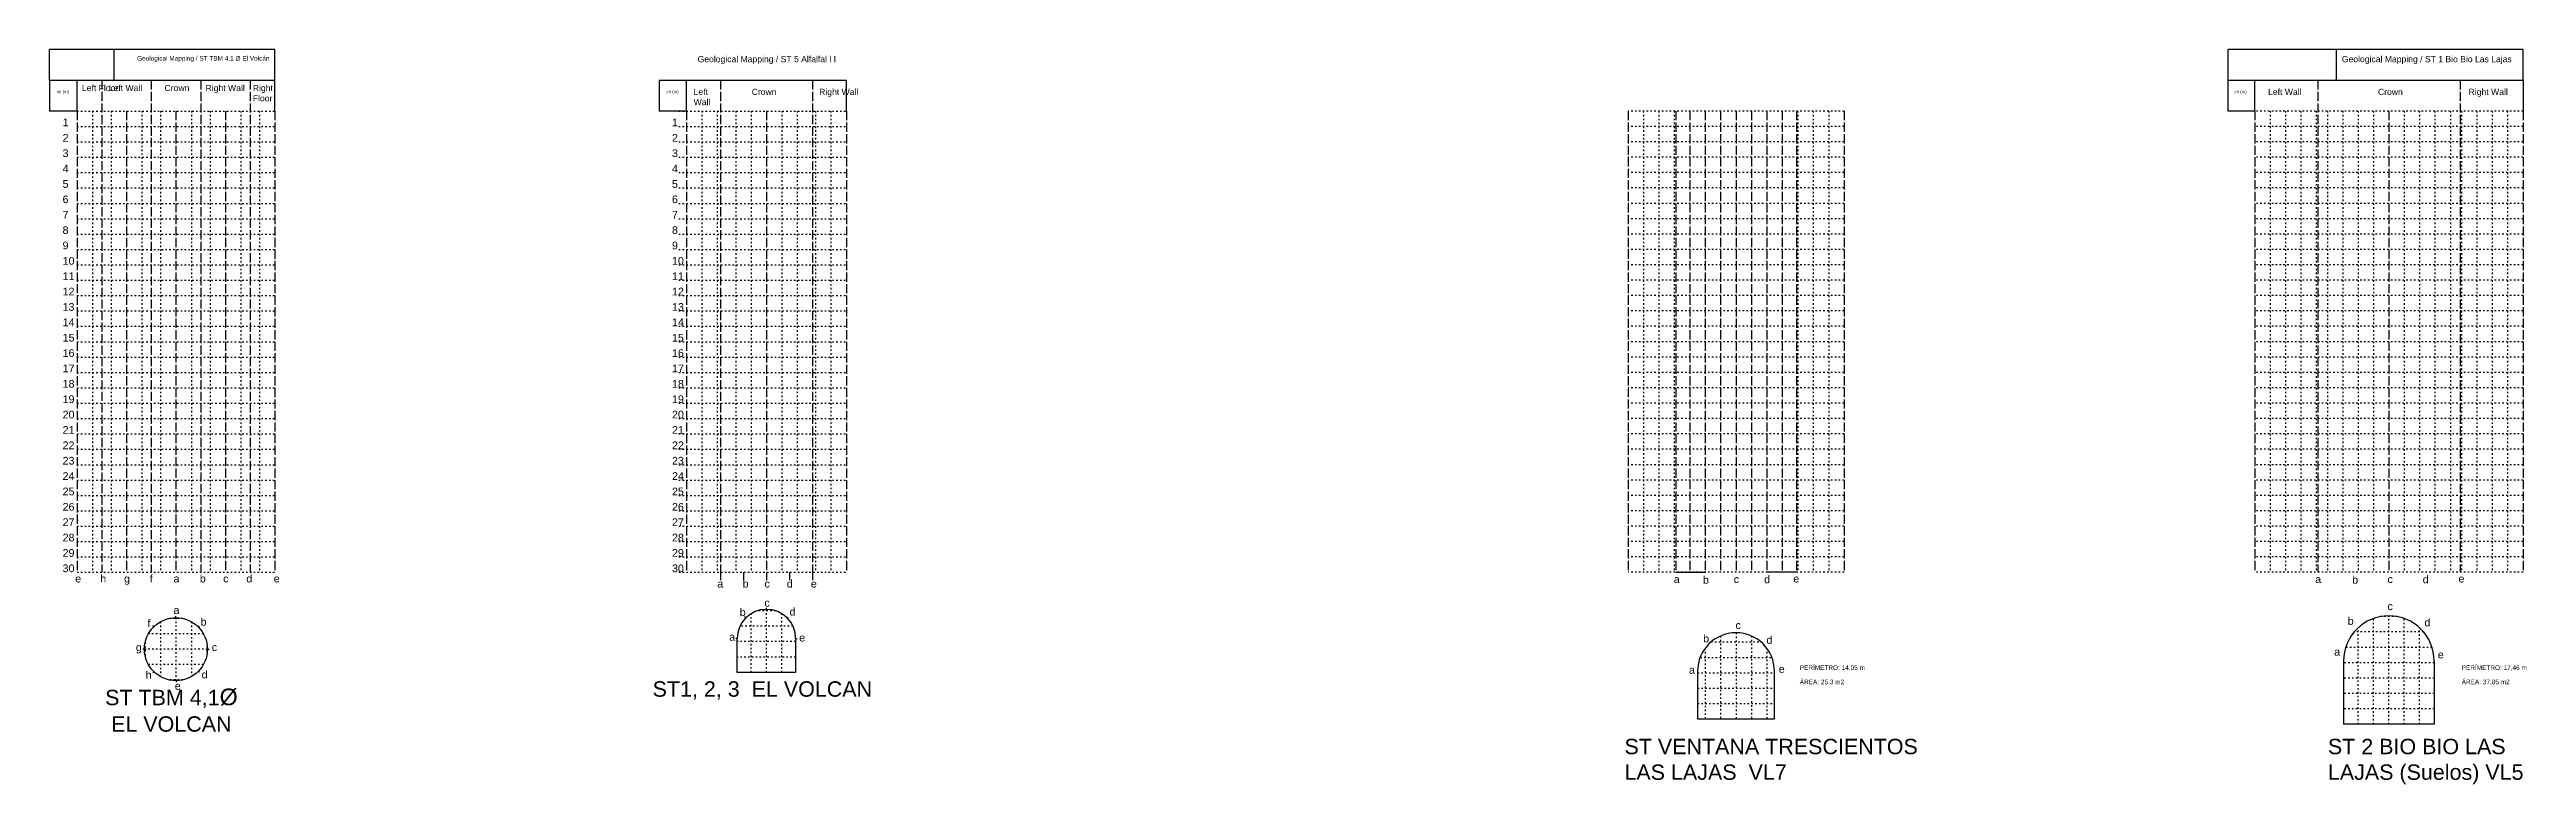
# Model space of a CAD drawing. Header units: millimetres. Extents: x 1328 to 4007, y 1259 to 3007.
# Drawn here: x 1327.8 to 1489, y 1459.3 to 1507.1 of the extents above; entities that cross this region are included whole.
import ezdxf

# ---------------------------------------------------------------- set-up
doc = ezdxf.new("R2010")
doc.units = ezdxf.units.MM
doc.linetypes.add('ACAD_ISO02W100', pattern=[15, 12, -3])
doc.linetypes.add('ACAD_ISO07W100', pattern=[3, 0, -3])
doc.styles.get("Standard").update_dxf_attribs({"font": 'arial.ttf'})

msp = doc.modelspace()

# ---------------------------------------------------------------- linework, layer by layer
at = {"ltscale": 0.5}
for p, q in [((1342.42, 1507.14), (1327.75, 1507.14)), ((1327.75, 1505.14), (1327.75, 1507.14)), ((1331.94, 1507.14), (1331.94, 1505.14)), ((1342.42, 1505.14), (1342.42, 1507.14)), ((1488.73, 1507.14), (1469.54, 1507.14)), ((1469.54, 1503.14), (1469.54, 1507.14)), ((1476.58, 1505.14), (1476.58, 1507.14)), ((1488.73, 1505.14), (1488.73, 1507.14)), ((1329.54, 1505.14), (1327.75, 1505.14)), ((1327.75, 1505.14), (1327.75, 1503.14)), ((1342.42, 1505.14), (1329.54, 1505.14)), ((1329.54, 1503.14), (1329.54, 1505.14)), ((1342.42, 1503.14), (1342.42, 1505.14)), ((1369.21, 1505.14), (1367.42, 1505.14)), ((1367.42, 1505.14), (1367.42, 1503.14)), ((1379.61, 1505.14), (1369.21, 1505.14)), ((1369.21, 1503.14), (1369.21, 1505.14)), ((1379.61, 1503.14), (1379.61, 1505.14)), ((1488.73, 1505.14), (1469.54, 1505.14)), ((1471.27, 1503.14), (1471.27, 1505.14)), ((1488.73, 1505.14), (1488.73, 1503.14)), ((1329.54, 1503.14), (1327.75, 1503.14)), ((1369.21, 1503.14), (1367.42, 1503.14)), ((1471.27, 1503.14), (1469.54, 1503.14)), ((1371.41, 1473.14), (1371.41, 1472.64)), ((1372.91, 1473.14), (1372.91, 1472.64)), ((1374.41, 1473.14), (1374.41, 1472.64)), ((1375.91, 1473.14), (1375.91, 1472.64)), ((1377.41, 1473.14), (1377.41, 1472.64)), ((1433.59, 1473.14), (1435.54, 1473.14)), ((1441.44, 1473.14), (1439.49, 1473.14)), ((1335.98, 1470.19), (1335.98, 1470.29)), ((1373.06, 1470.17), (1372.99, 1470.24)), ((1374.41, 1470.73), (1374.41, 1470.83)), ((1375.76, 1470.16), (1375.83, 1470.23)), ((1334.54, 1469.6), (1334.47, 1469.67)), ((1337.44, 1469.58), (1337.51, 1469.65)), ((1372.51, 1468.83), (1372.41, 1468.83)), ((1372.51, 1466.63), (1372.51, 1468.83)), ((1376.31, 1468.83), (1376.31, 1466.63)), ((1376.31, 1468.83), (1376.41, 1468.83)), ((1333.93, 1468.14), (1333.83, 1468.14)), ((1338.03, 1468.15), (1338.13, 1468.15)), ((1477.05, 1467.36), (1477.05, 1463.26)), ((1482.95, 1467.36), (1482.95, 1463.26)), ((1334.54, 1466.68), (1334.47, 1466.61)), ((1335.99, 1466.09), (1335.99, 1465.99)), ((1337.44, 1466.71), (1337.52, 1466.64)), ((1376.31, 1466.63), (1372.51, 1466.63)), ((1435.01, 1466.71), (1435.01, 1463.61)), ((1440.01, 1463.61), (1440.01, 1466.71)), ((1435.01, 1463.61), (1440.01, 1463.61)), ((1482.95, 1463.26), (1477.05, 1463.26))]:
    msp.add_line(p, q, dxfattribs=at)
at = {"linetype": 'ACAD_ISO07W100', "ltscale": 0.05}
for p, q in [((1444.54, 1503.14), (1430.49, 1503.14)), ((1488.73, 1503.14), (1471.27, 1503.14)), ((1444.54, 1502.14), (1430.49, 1502.14)), ((1444.54, 1501.14), (1430.49, 1501.14)), ((1488.73, 1502.14), (1471.27, 1502.14)), ((1488.73, 1501.14), (1471.27, 1501.14)), ((1444.54, 1500.14), (1430.49, 1500.14)), ((1488.73, 1500.14), (1471.27, 1500.14)), ((1444.54, 1499.14), (1430.49, 1499.14)), ((1444.54, 1498.14), (1430.49, 1498.14)), ((1488.73, 1499.14), (1471.27, 1499.14)), ((1488.73, 1498.14), (1471.27, 1498.14)), ((1444.54, 1497.14), (1430.49, 1497.14)), ((1444.54, 1496.14), (1430.49, 1496.14)), ((1488.73, 1497.14), (1471.27, 1497.14)), ((1488.73, 1496.14), (1471.27, 1496.14)), ((1444.54, 1495.14), (1430.49, 1495.14)), ((1488.73, 1495.14), (1471.27, 1495.14)), ((1444.54, 1494.14), (1430.49, 1494.14)), ((1444.54, 1493.14), (1430.49, 1493.14)), ((1488.73, 1494.14), (1471.27, 1494.14)), ((1488.73, 1493.14), (1471.27, 1493.14)), ((1444.54, 1492.14), (1430.49, 1492.14)), ((1444.54, 1491.14), (1430.49, 1491.14)), ((1488.73, 1492.14), (1471.27, 1492.14)), ((1488.73, 1491.14), (1471.27, 1491.14)), ((1444.54, 1490.14), (1430.49, 1490.14)), ((1488.73, 1490.14), (1471.27, 1490.14)), ((1444.54, 1489.14), (1430.49, 1489.14)), ((1444.54, 1488.14), (1430.49, 1488.14)), ((1488.73, 1489.14), (1471.27, 1489.14)), ((1488.73, 1488.14), (1471.27, 1488.14)), ((1444.54, 1487.14), (1430.49, 1487.14)), ((1488.73, 1487.14), (1471.27, 1487.14)), ((1444.54, 1486.14), (1430.49, 1486.14)), ((1444.54, 1485.14), (1430.49, 1485.14)), ((1488.73, 1486.14), (1471.27, 1486.14)), ((1488.73, 1485.14), (1471.27, 1485.14)), ((1444.54, 1484.14), (1430.49, 1484.14)), ((1444.54, 1483.14), (1430.49, 1483.14)), ((1488.73, 1484.14), (1471.27, 1484.14)), ((1488.73, 1483.14), (1471.27, 1483.14)), ((1444.54, 1482.14), (1430.49, 1482.14)), ((1488.73, 1482.14), (1471.27, 1482.14)), ((1444.54, 1481.14), (1430.49, 1481.14)), ((1444.54, 1480.14), (1430.49, 1480.14)), ((1488.73, 1481.14), (1471.27, 1481.14)), ((1488.73, 1480.14), (1471.27, 1480.14)), ((1444.54, 1479.14), (1430.49, 1479.14)), ((1488.73, 1479.14), (1471.27, 1479.14)), ((1444.54, 1478.14), (1430.49, 1478.14)), ((1444.54, 1477.14), (1430.49, 1477.14)), ((1488.73, 1478.14), (1471.27, 1478.14)), ((1488.73, 1477.14), (1471.27, 1477.14)), ((1444.54, 1476.14), (1430.49, 1476.14)), ((1444.54, 1475.14), (1430.49, 1475.14)), ((1488.73, 1476.14), (1471.27, 1476.14)), ((1488.73, 1475.14), (1471.27, 1475.14)), ((1444.54, 1474.14), (1430.49, 1474.14)), ((1488.73, 1474.14), (1471.27, 1474.14)), ((1444.54, 1473.14), (1430.49, 1473.14)), ((1488.73, 1473.14), (1471.27, 1473.14)), ((1335.98, 1470.19), (1335.98, 1466.09)), ((1373.41, 1466.63), (1373.41, 1470.44)), ((1375.01, 1470.63), (1373.8, 1470.63)), ((1374.41, 1466.63), (1374.41, 1470.73)), ((1375.41, 1466.63), (1375.41, 1470.44)), ((1480.54, 1470.26), (1479.46, 1470.26)), ((1480, 1463.26), (1480, 1470.31)), ((1333.98, 1468.59), (1333.98, 1467.69)), ((1337.77, 1469.14), (1334.19, 1469.14)), ((1334.98, 1469.93), (1334.98, 1466.35)), ((1336.43, 1470.14), (1335.53, 1470.14)), ((1336.98, 1469.93), (1336.98, 1466.35)), ((1337.98, 1468.59), (1337.98, 1467.69)), ((1376.31, 1468.63), (1372.51, 1468.63)), ((1376.13, 1469.63), (1372.68, 1469.63)), ((1435.89, 1468.61), (1439.14, 1468.61)), ((1436.51, 1469), (1436.51, 1463.61)), ((1437.51, 1469.21), (1437.51, 1463.61)), ((1438.51, 1469), (1438.51, 1463.61)), ((1482.26, 1469.26), (1477.75, 1469.26)), ((1478, 1463.26), (1478, 1469.53)), ((1479, 1463.26), (1479, 1470.14)), ((1481, 1463.26), (1481, 1470.14)), ((1482, 1463.26), (1482, 1469.53)), ((1338.03, 1468.14), (1333.93, 1468.14)), ((1337.77, 1467.14), (1334.19, 1467.14)), ((1376.31, 1467.63), (1372.51, 1467.63)), ((1435.18, 1467.61), (1439.84, 1467.61)), ((1435.51, 1468.21), (1435.51, 1463.61)), ((1439.51, 1468.21), (1439.51, 1463.61)), ((1482.95, 1467.26), (1477.05, 1467.26)), ((1482.81, 1468.26), (1477.19, 1468.26)), ((1336.43, 1466.14), (1335.53, 1466.14)), ((1435.01, 1466.61), (1440.01, 1466.61)), ((1435.01, 1465.61), (1440.01, 1465.61)), ((1482.95, 1466.26), (1477.05, 1466.26)), ((1435.01, 1464.61), (1440.01, 1464.61)), ((1482.95, 1465.26), (1477.05, 1465.26)), ((1482.95, 1464.26), (1477.05, 1464.26))]:
    msp.add_line(p, q, dxfattribs=at)
at = {"color": 1, "linetype": 'ACAD_ISO02W100', "ltscale": 0.05}
for points in [[(1331.15, 1505.14), (1331.15, 1473.14)], [(1334.37, 1505.14), (1334.37, 1473.14)], [(1337.59, 1505.14), (1337.59, 1473.14)], [(1340.81, 1505.14), (1340.81, 1473.14)], [(1371.41, 1505.14), (1371.41, 1473.14)], [(1377.41, 1505.14), (1377.41, 1473.14)], [(1475.37, 1505.14), (1475.37, 1473.14)], [(1484.63, 1505.14), (1484.63, 1473.14)], [(1329.54, 1503.14), (1329.54, 1473.14)], [(1332.76, 1503.14), (1332.76, 1473.14)], [(1335.98, 1503.14), (1335.98, 1473.14)], [(1339.2, 1503.14), (1339.2, 1473.14)], [(1342.42, 1503.14), (1342.42, 1473.14)], [(1369.21, 1503.14), (1369.21, 1473.14)], [(1374.41, 1503.14), (1374.41, 1473.14)], [(1379.61, 1503.14), (1379.61, 1473.14)], [(1430.49, 1503.14), (1430.49, 1473.14)], [(1433.59, 1503.14), (1433.59, 1473.14)], [(1437.51, 1503.14), (1437.51, 1473.14)], [(1441.44, 1503.14), (1441.44, 1473.14)], [(1444.54, 1503.14), (1444.54, 1473.14)], [(1471.27, 1503.14), (1471.27, 1473.14)], [(1480, 1503.14), (1480, 1473.14)], [(1488.73, 1503.14), (1488.73, 1473.14)]]:
    msp.add_lwpolyline(points, dxfattribs=at)
at = {"linetype": 'ACAD_ISO07W100', "ltscale": 0.05}
for points in [[(1329.54, 1503.14), (1342.42, 1503.14)], [(1330.54, 1503.14), (1330.54, 1473.14)], [(1331.76, 1503.14), (1331.76, 1473.14)], [(1333.76, 1503.14), (1333.76, 1473.14)], [(1334.98, 1503.14), (1334.98, 1473.14)], [(1336.98, 1503.14), (1336.98, 1473.14)], [(1338.2, 1503.14), (1338.2, 1473.14)], [(1340.2, 1503.14), (1340.2, 1473.14)], [(1341.42, 1503.14), (1341.42, 1473.14)], [(1368.7, 1503.14), (1379.61, 1503.14)], [(1370.21, 1503.14), (1370.21, 1473.14)], [(1371.21, 1503.14), (1371.21, 1473.14)], [(1372.41, 1503.14), (1372.41, 1473.14)], [(1373.41, 1503.14), (1373.41, 1473.14)], [(1375.41, 1503.14), (1375.41, 1473.14)], [(1376.41, 1503.14), (1376.41, 1473.14)], [(1377.61, 1503.14), (1377.61, 1473.14)], [(1378.61, 1503.14), (1378.61, 1473.14)], [(1431.49, 1503.14), (1431.49, 1473.14)], [(1432.49, 1503.14), (1432.49, 1473.14)], [(1433.49, 1503.14), (1433.49, 1473.14)], [(1441.54, 1503.14), (1441.54, 1473.14)], [(1442.54, 1503.14), (1442.54, 1473.14)], [(1443.54, 1503.14), (1443.54, 1473.14)], [(1472.27, 1503.14), (1472.27, 1473.14)], [(1473.27, 1503.14), (1473.27, 1473.14)], [(1474.27, 1503.14), (1474.27, 1473.14)], [(1475.27, 1503.14), (1475.27, 1473.14)], [(1476, 1503.14), (1476, 1473.14)], [(1477, 1503.14), (1477, 1473.14)], [(1478, 1503.14), (1478, 1473.14)], [(1479, 1503.14), (1479, 1473.14)], [(1481, 1503.14), (1481, 1473.14)], [(1482, 1503.14), (1482, 1473.14)], [(1483, 1503.14), (1483, 1473.14)], [(1484, 1503.14), (1484, 1473.14)], [(1484.73, 1503.14), (1484.73, 1473.14)], [(1485.73, 1503.14), (1485.73, 1473.14)], [(1486.73, 1503.14), (1486.73, 1473.14)], [(1487.73, 1503.14), (1487.73, 1473.14)], [(1329.54, 1502.14), (1342.42, 1502.14)], [(1329.54, 1501.14), (1342.42, 1501.14)], [(1368.7, 1502.14), (1379.61, 1502.14)], [(1368.7, 1501.14), (1379.61, 1501.14)], [(1329.54, 1500.14), (1342.42, 1500.14)], [(1368.7, 1500.14), (1379.61, 1500.14)], [(1329.54, 1499.14), (1342.42, 1499.14)], [(1329.54, 1498.14), (1342.42, 1498.14)], [(1368.7, 1499.14), (1379.61, 1499.14)], [(1368.7, 1498.14), (1379.61, 1498.14)], [(1329.54, 1497.14), (1342.42, 1497.14)], [(1329.54, 1496.14), (1342.42, 1496.14)], [(1368.7, 1497.14), (1379.61, 1497.14)], [(1368.7, 1496.14), (1379.61, 1496.14)], [(1329.54, 1495.14), (1342.42, 1495.14)], [(1368.7, 1495.14), (1379.61, 1495.14)], [(1329.54, 1494.14), (1342.42, 1494.14)], [(1329.54, 1493.14), (1342.42, 1493.14)], [(1368.7, 1494.14), (1379.61, 1494.14)], [(1368.7, 1493.14), (1379.61, 1493.14)], [(1329.54, 1492.14), (1342.42, 1492.14)], [(1329.54, 1491.14), (1342.42, 1491.14)], [(1368.7, 1492.14), (1379.61, 1492.14)], [(1368.7, 1491.14), (1379.61, 1491.14)], [(1329.54, 1490.14), (1342.42, 1490.14)], [(1368.7, 1490.14), (1379.61, 1490.14)], [(1329.54, 1489.14), (1342.42, 1489.14)], [(1329.54, 1488.14), (1342.42, 1488.14)], [(1368.7, 1489.14), (1379.61, 1489.14)], [(1368.7, 1488.14), (1379.61, 1488.14)], [(1329.54, 1487.14), (1342.42, 1487.14)], [(1368.7, 1487.14), (1379.61, 1487.14)], [(1329.54, 1486.14), (1342.42, 1486.14)], [(1329.54, 1485.14), (1342.42, 1485.14)], [(1368.7, 1486.14), (1379.61, 1486.14)], [(1368.7, 1485.14), (1379.61, 1485.14)], [(1329.54, 1484.14), (1342.42, 1484.14)], [(1329.54, 1483.14), (1342.42, 1483.14)], [(1368.7, 1484.14), (1379.61, 1484.14)], [(1368.7, 1483.14), (1379.61, 1483.14)], [(1329.54, 1482.14), (1342.42, 1482.14)], [(1368.7, 1482.14), (1379.61, 1482.14)], [(1329.54, 1481.14), (1342.42, 1481.14)], [(1329.54, 1480.14), (1342.42, 1480.14)], [(1368.7, 1481.14), (1379.61, 1481.14)], [(1368.7, 1480.14), (1379.61, 1480.14)], [(1329.54, 1479.14), (1342.42, 1479.14)], [(1368.7, 1479.14), (1379.61, 1479.14)], [(1329.54, 1478.14), (1342.42, 1478.14)], [(1329.54, 1477.14), (1342.42, 1477.14)], [(1368.7, 1478.14), (1379.61, 1478.14)], [(1368.7, 1477.14), (1379.61, 1477.14)], [(1329.54, 1476.14), (1342.42, 1476.14)], [(1329.54, 1475.14), (1342.42, 1475.14)], [(1368.7, 1476.14), (1379.61, 1476.14)], [(1368.7, 1475.14), (1379.61, 1475.14)], [(1329.54, 1474.14), (1342.42, 1474.14)], [(1368.7, 1474.14), (1379.61, 1474.14)], [(1329.54, 1473.14), (1342.42, 1473.14)], [(1368.7, 1473.14), (1379.61, 1473.14)]]:
    msp.add_lwpolyline(points, dxfattribs=at)
at = {"linetype": 'ACAD_ISO02W100', "ltscale": 0.05}
for points in [[(1434.51, 1503.14), (1434.51, 1473.14)], [(1435.51, 1503.14), (1435.51, 1473.14)], [(1436.51, 1503.14), (1436.51, 1473.14)], [(1438.51, 1503.14), (1438.51, 1473.14)], [(1439.51, 1503.14), (1439.51, 1473.14)], [(1440.51, 1503.14), (1440.51, 1473.14)]]:
    msp.add_lwpolyline(points, dxfattribs=at)
at = {"ltscale": 0.5}
msp.add_circle((1335.98, 1468.14), 2.05, dxfattribs=at)
for centre, radius in [((1374.41, 1468.83), 1.9), ((1480, 1467.36), 2.95), ((1437.51, 1466.71), 2.5)]:
    msp.add_arc(centre, radius, 0, 180, dxfattribs=at)

# ---------------------------------------------------------------- texts
at = {"ltscale": 0.5, "attachment_point": 1}
for s, width, insert, char_height in [('Geological Mapping / ST TBM 4.1 Ø El Volcán', 11.9916, (1333.45, 1506.72), 0.3), ('Geological Mapping / ST 5 Alfalfal l I', 9.1737, (1369.93, 1506.72), 0.4), ('Geological Mapping / ST 1 Bio Bio Las Lajas', 11.6476, (1476.94, 1506.72), 0.4), ('ch (m)', 0.8578, (1328.23, 1504.5), 0.2), ('Left Floor', 2.2687, (1329.86, 1504.84), 0.4), ('Left Wall', 2.7195, (1331.61, 1504.84), 0.4), ('Crown', 2.7195, (1335.24, 1504.84), 0.4), ('Right Wall', 2.7195, (1337.91, 1504.84), 0.4), ('Right Floor', 2.3034, (1340.98, 1504.84), 0.4), ('ch (m)', 0.8578, (1367.9, 1504.5), 0.2), ('Left Wall', 2.0364, (1369.67, 1504.59), 0.4), ('Crown', 2.7195, (1373.45, 1504.59), 0.4), ('Right Wall', 2.4926, (1377.84, 1504.59), 0.4), ('ch (m)', 0.8578, (1469.95, 1504.5), 0.2), ('Left Wall', 2.3681, (1472.14, 1504.59), 0.4), ('Crown', 2.7195, (1479.29, 1504.59), 0.4), ('Right Wall', 2.9009, (1485.19, 1504.59), 0.4), ('1', 0.8578, (1328.6, 1502.65), 0.5), ('1', 0.8578, (1368.26, 1502.65), 0.5), ('2', 0.8578, (1328.6, 1501.65), 0.5), ('2', 0.8578, (1368.26, 1501.65), 0.5), ('4', 0.8578, (1328.6, 1499.65), 0.5), ('3', 0.8578, (1328.6, 1500.65), 0.5), ('4', 0.8578, (1368.26, 1499.65), 0.5), ('3', 0.8578, (1368.26, 1500.65), 0.5), ('5', 0.8578, (1328.6, 1498.65), 0.5), ('6', 0.8578, (1328.6, 1497.65), 0.5), ('5', 0.8578, (1368.26, 1498.65), 0.5), ('6', 0.8578, (1368.26, 1497.65), 0.5), ('7', 0.8578, (1328.6, 1496.65), 0.5), ('7', 0.8578, (1368.26, 1496.65), 0.5), ('8', 0.8578, (1328.6, 1495.65), 0.5), ('9', 0.8578, (1328.6, 1494.65), 0.5), ('8', 0.8578, (1368.26, 1495.65), 0.5), ('9', 0.8578, (1368.26, 1494.65), 0.5), ('10', 0.8578, (1328.6, 1493.65), 0.5), ('10', 0.8578, (1368.26, 1493.65), 0.5), ('11', 0.8578, (1328.6, 1492.65), 0.5), ('12', 0.8578, (1328.6, 1491.65), 0.5), ('11', 0.8578, (1368.26, 1492.65), 0.5), ('12', 0.8578, (1368.26, 1491.65), 0.5), ('13', 0.8578, (1328.6, 1490.65), 0.5), ('14', 0.8578, (1328.6, 1489.65), 0.5), ('13', 0.8578, (1368.26, 1490.65), 0.5), ('14', 0.8578, (1368.26, 1489.65), 0.5), ('15', 0.8578, (1328.6, 1488.65), 0.5), ('15', 0.8578, (1368.26, 1488.65), 0.5), ('16', 0.8578, (1328.6, 1487.65), 0.5), ('17', 0.8578, (1328.6, 1486.65), 0.5), ('16', 0.8578, (1368.26, 1487.65), 0.5), ('17', 0.8578, (1368.26, 1486.65), 0.5), ('18', 0.8578, (1328.6, 1485.65), 0.5), ('18', 0.8578, (1368.26, 1485.65), 0.5), ('20', 0.8578, (1328.6, 1483.65), 0.5), ('19', 0.8578, (1328.6, 1484.65), 0.5), ('20', 0.8578, (1368.26, 1483.65), 0.5), ('19', 0.8578, (1368.26, 1484.65), 0.5), ('21', 0.8578, (1328.6, 1482.65), 0.5), ('22', 0.8578, (1328.6, 1481.65), 0.5), ('21', 0.8578, (1368.26, 1482.65), 0.5), ('22', 0.8578, (1368.26, 1481.65), 0.5), ('23', 0.8578, (1328.6, 1480.65), 0.5), ('23', 0.8578, (1368.26, 1480.65), 0.5), ('24', 0.8578, (1328.6, 1479.65), 0.5), ('25', 0.8578, (1328.6, 1478.65), 0.5), ('24', 0.8578, (1368.26, 1479.65), 0.5), ('25', 0.8578, (1368.26, 1478.65), 0.5), ('26', 0.8578, (1328.6, 1477.65), 0.5), ('27', 0.8578, (1328.6, 1476.65), 0.5), ('26', 0.8578, (1368.26, 1477.65), 0.5), ('27', 0.8578, (1368.26, 1476.65), 0.5), ('28', 0.8578, (1328.6, 1475.65), 0.5), ('28', 0.8578, (1368.26, 1475.65), 0.5), ('30', 0.8578, (1328.6, 1473.65), 0.5), ('29', 0.8578, (1328.6, 1474.65), 0.5), ('30', 0.8578, (1368.26, 1473.65), 0.5), ('29', 0.8578, (1368.26, 1474.65), 0.5), ('e', 0.8578, (1329.42, 1472.98), 0.5), ('h', 0.8578, (1331.05, 1472.98), 0.5), ('g', 0.8578, (1332.6, 1472.98), 0.5), ('f', 0.8578, (1334.27, 1472.98), 0.5), ('a', 0.8578, (1335.82, 1472.98), 0.5), ('b', 0.8578, (1337.53, 1472.98), 0.5), ('c', 0.8578, (1339.05, 1472.98), 0.5), ('d', 0.8578, (1340.56, 1472.98), 0.5), ('e', 0.8578, (1342.34, 1472.98), 0.5), ('a', 0.8578, (1371.21, 1472.65), 0.5), ('b', 0.8578, (1372.86, 1472.65), 0.5), ('c', 0.8578, (1374.28, 1472.65), 0.5), ('d', 0.8578, (1375.73, 1472.65), 0.5), ('e', 0.8578, (1377.3, 1472.65), 0.5), ('a', 0.8578, (1433.46, 1472.94), 0.5), ('b', 0.8578, (1435.36, 1472.9), 0.5), ('c', 0.8578, (1437.36, 1472.94), 0.5), ('d', 0.8578, (1439.34, 1472.93), 0.5), ('e', 0.8578, (1441.24, 1472.98), 0.5), ('a', 0.8578, (1475.21, 1472.94), 0.5), ('b', 0.8578, (1477.61, 1472.9), 0.5), ('c', 0.8578, (1479.91, 1472.94), 0.5), ('d', 0.8578, (1482.2, 1472.93), 0.5), ('e', 0.8578, (1484.53, 1472.98), 0.5), ('a', 0.8578, (1335.82, 1470.93), 0.5), ('b', 0.8578, (1337.58, 1470.17), 0.5), ('b', 0.8578, (1372.67, 1470.8), 0.5), ('c', 0.8578, (1374.28, 1471.41), 0.5), ('d', 0.8578, (1375.91, 1470.83), 0.5), ('b', 0.8578, (1477.32, 1470.22), 0.5), ('c', 0.8578, (1479.91, 1471.18), 0.5), ('f', 0.8578, (1334.13, 1470.09), 0.5), ('a', 0.8578, (1371.99, 1469.19), 0.5), ('e', 0.8578, (1376.54, 1469.14), 0.5), ('b', 0.8578, (1435.37, 1469.08), 0.5), ('c', 0.8578, (1437.48, 1469.95), 0.5), ('d', 0.8578, (1439.49, 1468.99), 0.5), ('d', 0.8578, (1482.31, 1470.13), 0.5), ('g', 0.8578, (1333.37, 1468.52), 0.5), ('c', 0.8578, (1338.31, 1468.52), 0.5), ('e', 0.8578, (1440.29, 1467.1), 0.5), ('PERÍMETRO: 14.05 m ', 4.2698, (1441.66, 1467.09), 0.3), ('a', 0.8578, (1476.44, 1468.22), 0.5), ('e', 0.8578, (1483.18, 1468.04), 0.5), ('PERÍMETRO: 17,46 m ', 4.2698, (1484.74, 1467.09), 0.3), ('ST TBM 4,1{\\H1.0833x;Ø\\fMS Shell Dlg 2|b0|i0|c0|p0;\\H0.65385x;\\P} EL VOLCAN', 9.3367, (1331.37, 1465.58), 1), ('h', 0.8578, (1334.01, 1466.72), 0.5), ('e', 0.8578, (1335.9, 1466), 0.5), ('d', 0.8578, (1337.65, 1466.74), 0.5), ('ST1, 2, 3  EL VOLCAN', 14.3852, (1367, 1466.05), 1), ('a', 0.8578, (1434.45, 1467.04), 0.5), ('ÁREA: 25.3 m2 ', 4.1411, (1441.66, 1466.16), 0.3), ('ÁREA: 37,85 m2 ', 4.1411, (1484.74, 1466.16), 0.3), ('ST VENTANA TRESCIENTOS LAS LAJAS  VL7', 19.1935, (1430.25, 1462.31), 1), ('ST 2 BIO BIO LAS LAJAS (Suelos) VL5', 13.3075, (1476.03, 1462.31), 1)]:
    msp.add_mtext_dynamic_manual_height_columns(s, width=width, gutter_width=12.5, heights=[0], dxfattribs=dict(at, insert=insert, char_height=char_height))

doc.saveas('drawing.dxf')
